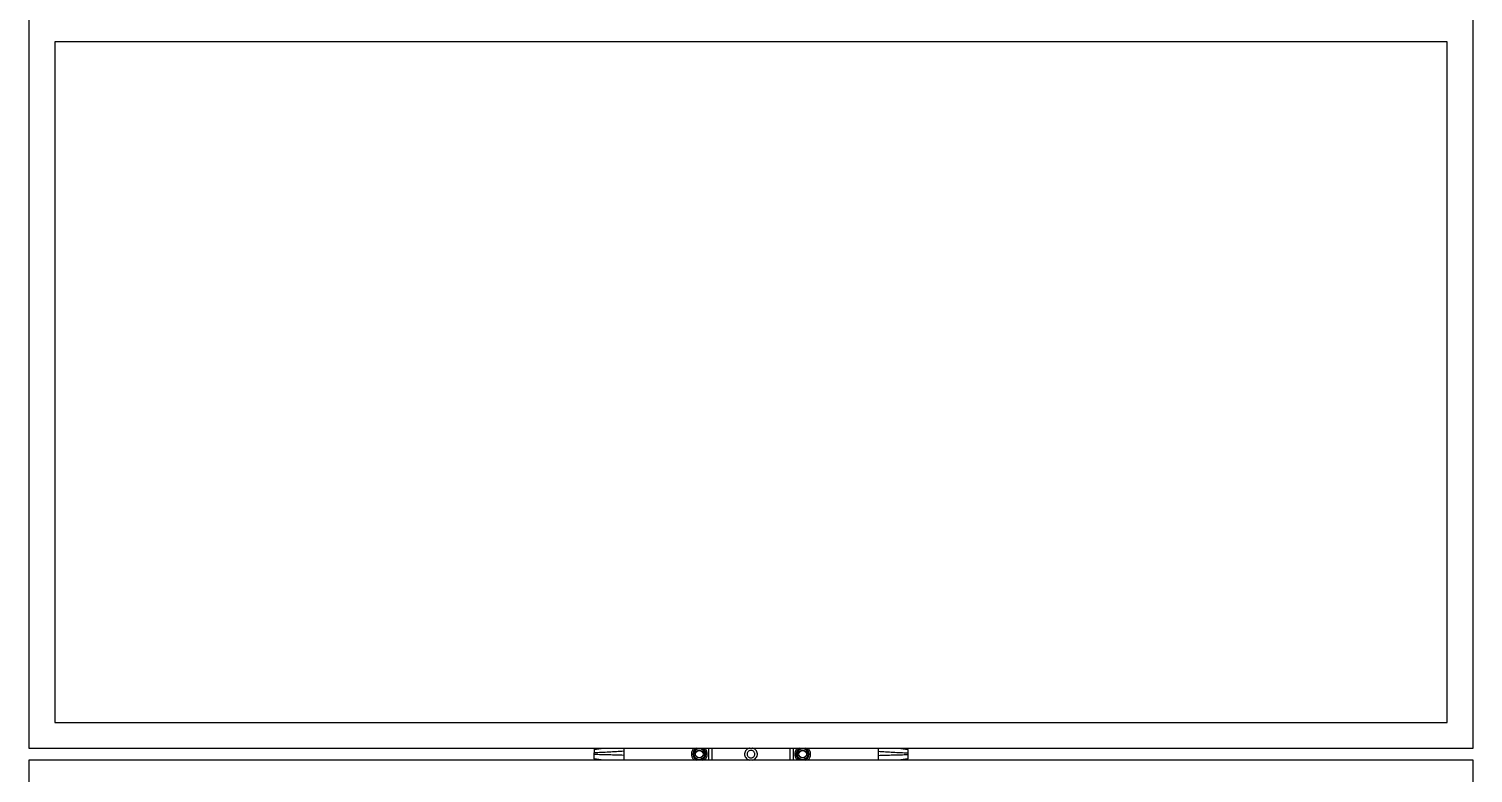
# Model space of a CAD drawing. Header units: inches. Extents: x -1851 to 6314, y -1304 to 4687.
# Drawn here: x -1610.6 to -1521.1, y 946.2 to 992.3 of the extents above; entities that cross this region are included whole.
import ezdxf

# ---------------------------------------------------------------- set-up
doc = ezdxf.new("R2010")
doc.units = ezdxf.units.IN
doc.header["$MEASUREMENT"] = 0
doc.layers.add('E-ARRY-TABL', color=9, linetype='Continuous')

# ---------------------------------------------------------------- blocks, each defined once
blk = doc.blocks.new('2.2.1_8 Mid Plan View')
at = {"color": 7, "linetype": 'Continuous', "lineweight": 15}
blk.add_line((-0.4154, -3.622), (-0.4154, 2.5656), dxfattribs=at)

msp = doc.modelspace()

# ---------------------------------------------------------------- linework, layer by layer
at = {"layer": 'E-ARRY-TABL'}
for p, q in [((-1610.63001, 993.11943), (-1610.63001, 947.70864)), ((-1521.09018, 947.70864), (-1521.09018, 993.11943)), ((-1522.69238, 991.51724), (-1609.02781, 991.51724)), ((-1609.02781, 991.51724), (-1609.02781, 949.31084)), ((-1522.69238, 949.31084), (-1522.69238, 991.51724)), ((-1609.02781, 949.31084), (-1522.69238, 949.31084)), ((-1609.02781, 949.31084), (-1522.69238, 949.31084)), ((-1610.63001, 947.70864), (-1521.09018, 947.70864)), ((-1610.63001, 947.70864), (-1521.09018, 947.70864)), ((-1575.58771, 947.62901), (-1575.00166, 947.70864)), ((-1575.58771, 947.62901), (-1575.00166, 947.70864)), ((-1569.39852, 947.70067), (-1569.38976, 947.70864)), ((-1569.39852, 947.70067), (-1569.38976, 947.70864)), ((-1569.02384, 947.70864), (-1568.89526, 947.63403)), ((-1569.02384, 947.70864), (-1568.89526, 947.63403)), ((-1568.88596, 947.70864), (-1568.85999, 947.6948)), ((-1568.88596, 947.70864), (-1568.85999, 947.6948)), ((-1562.98737, 947.70287), (-1562.98098, 947.70864)), ((-1562.98737, 947.70287), (-1562.98098, 947.70864)), ((-1556.71853, 947.70864), (-1556.13248, 947.62901)), ((-1556.71853, 947.70864), (-1556.13248, 947.62901)), ((-1521.09018, 946.97621), (-1610.63001, 946.97621)), ((-1521.09018, 946.97621), (-1610.63001, 946.97621)), ((-1610.63001, 946.97621), (-1610.63001, 901.56542)), ((-1575.00094, 946.97621), (-1575.58771, 947.05584)), ((-1575.00094, 946.97621), (-1575.58771, 947.05584)), ((-1568.73045, 946.98418), (-1568.73921, 946.97621)), ((-1568.73045, 946.98418), (-1568.73921, 946.97621)), ((-1562.83424, 946.97621), (-1562.86252, 946.99141)), ((-1562.83424, 946.97621), (-1562.86252, 946.99141)), ((-1562.69831, 946.97621), (-1562.82685, 947.05195)), ((-1562.69831, 946.97621), (-1562.82685, 947.05195)), ((-1562.32405, 946.98198), (-1562.33043, 946.97621)), ((-1562.32405, 946.98198), (-1562.33043, 946.97621)), ((-1556.13248, 947.05584), (-1556.71926, 946.97621)), ((-1556.13248, 947.05584), (-1556.71926, 946.97621)), ((-1521.09018, 901.56542), (-1521.09018, 946.97621))]:
    msp.add_line(p, q, dxfattribs=at)
for centre, radius in [((-1569.06449, 947.34242), 0.24051), ((-1569.06449, 947.34242), 0.24051), ((-1569.06449, 947.34242), 0.22889), ((-1569.06449, 947.34242), 0.22889), ((-1562.65571, 947.34242), 0.24051), ((-1562.65571, 947.34242), 0.24051), ((-1562.65571, 947.34242), 0.22889), ((-1562.65571, 947.34242), 0.22889)]:
    msp.add_circle(centre, radius, dxfattribs=at)
for centre, radius, start, end in [((-1569.06449, 947.34242), 0.48981, 177.9975613, 189.2475613), ((-1569.06449, 947.34242), 0.48981, 177.9975613, 189.2475613), ((-1569.06449, 947.34242), 0.48981, 166.7475613, 177.9975613), ((-1569.06449, 947.34242), 0.48981, 166.7475613, 177.9975613), ((-1569.06449, 947.34242), 0.48981, 155.4975613, 166.7475613), ((-1569.06449, 947.34242), 0.48981, 155.4975613, 166.7475613), ((-1569.06449, 947.34242), 0.48981, 144.2475613, 155.4975613), ((-1569.06449, 947.34242), 0.48981, 144.2475613, 155.4975613), ((-1569.06449, 947.34242), 0.40742, 115.9892336, 244.0107664), ((-1569.06449, 947.34242), 0.40742, 115.9892336, 244.0107664), ((-1569.06449, 947.34242), 0.48981, 132.9975613, 144.2475613), ((-1569.06449, 947.34242), 0.48981, 132.9975613, 144.2475613), ((-1569.06449, 947.34242), 0.33715, 119.8725613, 179.8725613), ((-1569.06449, 947.34242), 0.33715, 119.8725613, 179.8725613), ((-1569.06449, 947.34242), 0.33715, 179.8725613, 239.8725613), ((-1569.06449, 947.34242), 0.33715, 179.8725613, 239.8725613), ((-1569.06449, 947.34242), 0.33715, 59.8725613, 119.8725613), ((-1569.06449, 947.34242), 0.33715, 59.8725613, 119.8725613), ((-1569.06449, 947.34242), 0.33715, 299.8725613, 359.8725613), ((-1569.06449, 947.34242), 0.33715, 299.8725613, 359.8725613), ((-1569.06449, 947.34242), 0.33715, 359.8725613, 59.8725613), ((-1569.06449, 947.34242), 0.33715, 359.8725613, 59.8725613), ((-1569.06449, 947.34242), 0.40742, 295.9892336, 59.8725613), ((-1569.06449, 947.34242), 0.40742, 295.9892336, 59.8725613), ((-1569.06449, 947.34242), 0.48981, 42.9975613, 48.3883908), ((-1569.06449, 947.34242), 0.48981, 42.9975613, 48.3883908), ((-1569.06449, 947.34242), 0.48981, 31.7475613, 42.9975613), ((-1569.06449, 947.34242), 0.48981, 31.7475613, 42.9975613), ((-1569.06449, 947.34242), 0.48981, 20.4975613, 31.7475613), ((-1569.06449, 947.34242), 0.48981, 20.4975613, 31.7475613), ((-1569.06449, 947.34242), 0.48981, 9.2475613, 20.4975613), ((-1569.06449, 947.34242), 0.48981, 9.2475613, 20.4975613), ((-1569.06449, 947.34242), 0.48981, 357.9975613, 9.2475613), ((-1569.06449, 947.34242), 0.48981, 357.9975613, 9.2475613), ((-1562.65571, 947.34242), 0.48981, 177.6184959, 188.8684959), ((-1562.65571, 947.34242), 0.48981, 177.6184959, 188.8684959), ((-1562.65571, 947.34242), 0.48981, 166.3684959, 177.6184959), ((-1562.65571, 947.34242), 0.48981, 166.3684959, 177.6184959), ((-1562.65571, 947.34242), 0.48981, 155.1184959, 166.3684959), ((-1562.65571, 947.34242), 0.48981, 155.1184959, 166.3684959), ((-1562.65571, 947.34242), 0.48981, 143.8684959, 155.1184959), ((-1562.65571, 947.34242), 0.48981, 143.8684959, 155.1184959), ((-1562.65571, 947.34242), 0.40742, 115.9892336, 239.4934959), ((-1562.65571, 947.34242), 0.40742, 115.9892336, 239.4934959), ((-1562.65571, 947.34242), 0.48981, 132.6184959, 143.8684959), ((-1562.65571, 947.34242), 0.48981, 132.6184959, 143.8684959), ((-1562.65571, 947.34242), 0.33715, 179.4934959, 239.4934959), ((-1562.65571, 947.34242), 0.33715, 179.4934959, 239.4934959), ((-1562.65571, 947.34242), 0.33715, 119.4934959, 179.4934959), ((-1562.65571, 947.34242), 0.33715, 119.4934959, 179.4934959), ((-1562.65571, 947.34242), 0.33715, 59.4934959, 119.4934959), ((-1562.65571, 947.34242), 0.33715, 59.4934959, 119.4934959), ((-1562.65571, 947.34242), 0.33715, 299.4934959, 359.4934959), ((-1562.65571, 947.34242), 0.33715, 299.4934959, 359.4934959), ((-1562.65571, 947.34242), 0.33715, 359.4934959, 59.4934959), ((-1562.65571, 947.34242), 0.33715, 359.4934959, 59.4934959), ((-1562.65571, 947.34242), 0.40742, 295.9892336, 64.0107664), ((-1562.65571, 947.34242), 0.40742, 295.9892336, 64.0107664), ((-1562.65571, 947.34242), 0.48981, 42.6184959, 48.3883908), ((-1562.65571, 947.34242), 0.48981, 42.6184959, 48.3883908), ((-1562.65571, 947.34242), 0.48981, 31.3684959, 42.6184959), ((-1562.65571, 947.34242), 0.48981, 31.3684959, 42.6184959), ((-1562.65571, 947.34242), 0.48981, 20.1184959, 31.3684959), ((-1562.65571, 947.34242), 0.48981, 20.1184959, 31.3684959), ((-1562.65571, 947.34242), 0.48981, 8.8684959, 20.1184959), ((-1562.65571, 947.34242), 0.48981, 8.8684959, 20.1184959), ((-1562.65571, 947.34242), 0.48981, 357.6184959, 8.8684959), ((-1562.65571, 947.34242), 0.48981, 357.6184959, 8.8684959), ((-1569.06449, 947.34242), 0.48981, 189.2475613, 200.4975613), ((-1569.06449, 947.34242), 0.48981, 189.2475613, 200.4975613), ((-1569.06449, 947.34242), 0.48981, 200.4975613, 211.7475613), ((-1569.06449, 947.34242), 0.48981, 200.4975613, 211.7475613), ((-1569.06449, 947.34242), 0.48981, 211.7475613, 222.9975613), ((-1569.06449, 947.34242), 0.48981, 211.7475613, 222.9975613), ((-1569.06449, 947.34242), 0.48981, 222.9975613, 228.3883908), ((-1569.06449, 947.34242), 0.48981, 222.9975613, 228.3883908), ((-1569.06449, 947.34242), 0.33715, 239.8725613, 299.8725613), ((-1569.06449, 947.34242), 0.33715, 239.8725613, 299.8725613), ((-1569.06449, 947.34242), 0.48981, 312.9975613, 324.2475613), ((-1569.06449, 947.34242), 0.48981, 312.9975613, 324.2475613), ((-1569.06449, 947.34242), 0.48981, 324.2475613, 335.4975613), ((-1569.06449, 947.34242), 0.48981, 324.2475613, 335.4975613), ((-1569.06449, 947.34242), 0.48981, 335.4975613, 346.7475613), ((-1569.06449, 947.34242), 0.48981, 335.4975613, 346.7475613), ((-1569.06449, 947.34242), 0.48981, 346.7475613, 357.9975613), ((-1569.06449, 947.34242), 0.48981, 346.7475613, 357.9975613), ((-1562.65571, 947.34242), 0.48981, 188.8684959, 200.1184959), ((-1562.65571, 947.34242), 0.48981, 188.8684959, 200.1184959), ((-1562.65571, 947.34242), 0.48981, 200.1184959, 211.3684959), ((-1562.65571, 947.34242), 0.48981, 200.1184959, 211.3684959), ((-1562.65571, 947.34242), 0.48981, 211.3684959, 222.6184959), ((-1562.65571, 947.34242), 0.48981, 211.3684959, 222.6184959), ((-1562.65571, 947.34242), 0.48981, 222.6184959, 228.3883908), ((-1562.65571, 947.34242), 0.48981, 222.6184959, 228.3883908), ((-1562.65571, 947.34242), 0.33715, 239.4934959, 299.4934959), ((-1562.65571, 947.34242), 0.33715, 239.4934959, 299.4934959), ((-1562.65571, 947.34242), 0.48981, 312.6184959, 323.8684959), ((-1562.65571, 947.34242), 0.48981, 312.6184959, 323.8684959), ((-1562.65571, 947.34242), 0.48981, 323.8684959, 335.1184959), ((-1562.65571, 947.34242), 0.48981, 323.8684959, 335.1184959), ((-1562.65571, 947.34242), 0.48981, 335.1184959, 346.3684959), ((-1562.65571, 947.34242), 0.48981, 335.1184959, 346.3684959), ((-1562.65571, 947.34242), 0.48981, 346.3684959, 357.6184959), ((-1562.65571, 947.34242), 0.48981, 346.3684959, 357.6184959)]:
    msp.add_arc(centre, radius, start, end, dxfattribs=at)
for points, knots in [([(-1575.58771, 947.70864), (-1575.58771, 947.70017), (-1575.58771, 947.65849), (-1575.58771, 947.64209), (-1575.58771, 947.62901)], [0, 0, 0, 0, 0.20325176, 1, 1, 1, 1]), ([(-1575.58771, 947.70864), (-1575.58771, 947.70017), (-1575.58771, 947.65849), (-1575.58771, 947.64209), (-1575.58771, 947.62901)], [0, 0, 0, 0, 0.20325176, 1, 1, 1, 1]), ([(-1575.58771, 947.62901), (-1575.58771, 947.61408), (-1575.58771, 947.58592), (-1575.58771, 947.55393), (-1575.58771, 947.5277), (-1575.58771, 947.48425), (-1575.58771, 947.44534), (-1575.58771, 947.42301), (-1575.58771, 947.42066)], [0, 0, 0, 0, 0.33678176, 0.63541447, 0.76243525, 0.8746394, 0.98681762, 1, 1, 1, 1]), ([(-1575.58771, 947.62901), (-1575.58771, 947.61408), (-1575.58771, 947.58592), (-1575.58771, 947.55393), (-1575.58771, 947.5277), (-1575.58771, 947.48425), (-1575.58771, 947.44534), (-1575.58771, 947.42301), (-1575.58771, 947.42066)], [0, 0, 0, 0, 0.33678176, 0.63541447, 0.76243525, 0.8746394, 0.98681762, 1, 1, 1, 1]), ([(-1573.74976, 947.51796), (-1574.05585, 947.49758), (-1574.66796, 947.45684), (-1575.28115, 947.43272), (-1575.58771, 947.42066)], [0, 0, 0, 0, 0.50005003, 1, 1, 1, 1]), ([(-1573.74976, 947.51796), (-1574.05585, 947.49758), (-1574.66796, 947.45684), (-1575.28115, 947.43272), (-1575.58771, 947.42066)], [0, 0, 0, 0, 0.50005003, 1, 1, 1, 1]), ([(-1575.58771, 947.31262), (-1575.58771, 947.31585), (-1575.58771, 947.3204), (-1575.58771, 947.32762), (-1575.58771, 947.33209), (-1575.58771, 947.33572), (-1575.58771, 947.33716), (-1575.58771, 947.34006), (-1575.58771, 947.34483), (-1575.58771, 947.35147), (-1575.58771, 947.36004), (-1575.58771, 947.37361), (-1575.58771, 947.39413), (-1575.58771, 947.41095), (-1575.58771, 947.42066)], [0, 0, 0, 0, 0.08879268, 0.12526657, 0.19819658, 0.21143495, 0.2246733, 0.23791163, 0.29086497, 0.35553149, 0.42020743, 0.52626341, 0.72662599, 1, 1, 1, 1]), ([(-1575.58771, 947.31262), (-1575.58771, 947.31585), (-1575.58771, 947.3204), (-1575.58771, 947.32762), (-1575.58771, 947.33209), (-1575.58771, 947.33572), (-1575.58771, 947.33716), (-1575.58771, 947.34006), (-1575.58771, 947.34483), (-1575.58771, 947.35147), (-1575.58771, 947.36004), (-1575.58771, 947.37361), (-1575.58771, 947.39413), (-1575.58771, 947.41095), (-1575.58771, 947.42066)], [0, 0, 0, 0, 0.08879268, 0.12526657, 0.19819658, 0.21143495, 0.2246733, 0.23791163, 0.29086497, 0.35553149, 0.42020743, 0.52626341, 0.72662599, 1, 1, 1, 1]), ([(-1573.75188, 947.70864), (-1573.75153, 947.69614), (-1573.75074, 947.66785), (-1573.74997, 947.60261), (-1573.74983, 947.54605), (-1573.74976, 947.51796)], [0, 0, 0, 0, 0.28487701, 0.64472297, 1, 1, 1, 1]), ([(-1573.75188, 947.70864), (-1573.75153, 947.69614), (-1573.75074, 947.66785), (-1573.74997, 947.60261), (-1573.74983, 947.54605), (-1573.74976, 947.51796)], [0, 0, 0, 0, 0.28487701, 0.64472297, 1, 1, 1, 1]), ([(-1573.74976, 947.51796), (-1573.74984, 947.47865), (-1573.74994, 947.43165), (-1573.75022, 947.37627), (-1573.75027, 947.35136), (-1573.75028, 947.33029), (-1573.75022, 947.31501), (-1573.75021, 947.30405), (-1573.75013, 947.28803), (-1573.75004, 947.27307), (-1573.74998, 947.26399)], [0, 0, 0, 0, 0.47390056, 0.56658419, 0.64609734, 0.76528998, 0.81285189, 0.82468891, 0.89350459, 1, 1, 1, 1]), ([(-1573.74976, 947.51796), (-1573.74984, 947.47865), (-1573.74994, 947.43165), (-1573.75022, 947.37627), (-1573.75027, 947.35136), (-1573.75028, 947.33029), (-1573.75022, 947.31501), (-1573.75021, 947.30405), (-1573.75013, 947.28803), (-1573.75004, 947.27307), (-1573.74998, 947.26399)], [0, 0, 0, 0, 0.47390056, 0.56658419, 0.64609734, 0.76528998, 0.81285189, 0.82468891, 0.89350459, 1, 1, 1, 1]), ([(-1569.40207, 947.14852), (-1569.402, 947.18014), (-1569.40185, 947.24394), (-1569.40171, 947.3099), (-1569.40163, 947.34317)], [0, 0, 0, 0, 0.49545796, 1, 1, 1, 1]), ([(-1569.40207, 947.14852), (-1569.402, 947.18014), (-1569.40185, 947.24394), (-1569.40171, 947.3099), (-1569.40163, 947.34317)], [0, 0, 0, 0, 0.49545796, 1, 1, 1, 1]), ([(-1569.40163, 947.34317), (-1569.40162, 947.34779), (-1569.40148, 947.41352), (-1569.40133, 947.47794), (-1569.4012, 947.53783)], [0, 0, 0, 0, 0.07022032, 1, 1, 1, 1]), ([(-1569.40163, 947.34317), (-1569.40162, 947.34779), (-1569.40148, 947.41352), (-1569.40133, 947.47794), (-1569.4012, 947.53783)], [0, 0, 0, 0, 0.07022032, 1, 1, 1, 1]), ([(-1569.4012, 947.53783), (-1569.37379, 947.55357), (-1569.31846, 947.58535), (-1569.26127, 947.6182), (-1569.23241, 947.63478)], [0, 0, 0, 0, 0.49545796, 1, 1, 1, 1]), ([(-1569.4012, 947.53783), (-1569.37379, 947.55357), (-1569.31846, 947.58535), (-1569.26127, 947.6182), (-1569.23241, 947.63478)], [0, 0, 0, 0, 0.49545796, 1, 1, 1, 1]), ([(-1569.23241, 947.63478), (-1569.22841, 947.63708), (-1569.18499, 947.66202), (-1569.14244, 947.68645), (-1569.10382, 947.70864)], [0, 0, 0, 0, 0.09219659, 1, 1, 1, 1]), ([(-1569.23241, 947.63478), (-1569.22841, 947.63708), (-1569.18499, 947.66202), (-1569.14244, 947.68645), (-1569.10382, 947.70864)], [0, 0, 0, 0, 0.09219659, 1, 1, 1, 1]), ([(-1568.89526, 947.63403), (-1568.88141, 947.62599), (-1568.82444, 947.59293), (-1568.76892, 947.56071), (-1568.72691, 947.53633)], [0, 0, 0, 0, 0.24316571, 1, 1, 1, 1]), ([(-1568.89526, 947.63403), (-1568.88141, 947.62599), (-1568.82444, 947.59293), (-1568.76892, 947.56071), (-1568.72691, 947.53633)], [0, 0, 0, 0, 0.24316571, 1, 1, 1, 1]), ([(-1568.72734, 947.34167), (-1568.72735, 947.33706), (-1568.7275, 947.27133), (-1568.72764, 947.20691), (-1568.72777, 947.14702)], [0, 0, 0, 0, 0.07022032, 1, 1, 1, 1]), ([(-1568.72734, 947.34167), (-1568.72735, 947.33706), (-1568.7275, 947.27133), (-1568.72764, 947.20691), (-1568.72777, 947.14702)], [0, 0, 0, 0, 0.07022032, 1, 1, 1, 1]), ([(-1568.72691, 947.53633), (-1568.72698, 947.50471), (-1568.72712, 947.44091), (-1568.72727, 947.37495), (-1568.72734, 947.34167)], [0, 0, 0, 0, 0.49545796, 1, 1, 1, 1]), ([(-1568.72691, 947.53633), (-1568.72698, 947.50471), (-1568.72712, 947.44091), (-1568.72727, 947.37495), (-1568.72734, 947.34167)], [0, 0, 0, 0, 0.49545796, 1, 1, 1, 1]), ([(-1568.49704, 947.70864), (-1568.49683, 947.68009), (-1568.49497, 947.43596), (-1568.4963, 947.1918), (-1568.49748, 946.97621)], [0, 0, 0, 0, 0.11695965, 1, 1, 1, 1]), ([(-1568.49704, 947.70864), (-1568.49683, 947.68009), (-1568.49497, 947.43596), (-1568.4963, 947.1918), (-1568.49748, 946.97621)], [0, 0, 0, 0, 0.11695965, 1, 1, 1, 1]), ([(-1568.26877, 946.97621), (-1568.26796, 947.19227), (-1568.26704, 947.43642), (-1568.26851, 947.68056), (-1568.26868, 947.70864)], [0, 0, 0, 0, 0.88496735, 1, 1, 1, 1]), ([(-1568.26877, 946.97621), (-1568.26796, 947.19227), (-1568.26704, 947.43642), (-1568.26851, 947.68056), (-1568.26868, 947.70864)], [0, 0, 0, 0, 0.88496735, 1, 1, 1, 1]), ([(-1565.93122, 947.70864), (-1565.95079, 947.7064), (-1566.01386, 947.69917), (-1566.10891, 947.64379), (-1566.20022, 947.55043), (-1566.25323, 947.43049), (-1566.26156, 947.30117), (-1566.22461, 947.17668), (-1566.14679, 947.07245), (-1566.047, 946.99994), (-1565.97101, 946.98338), (-1565.93808, 946.97621)], [0, 0, 0, 0, 0.05546714, 0.17874011, 0.30106824, 0.42207478, 0.54148605, 0.66055055, 0.78149386, 0.90531594, 1, 1, 1, 1]), ([(-1565.93122, 947.70864), (-1565.95079, 947.7064), (-1566.01386, 947.69917), (-1566.10891, 947.64379), (-1566.20022, 947.55043), (-1566.25323, 947.43049), (-1566.26156, 947.30117), (-1566.22461, 947.17668), (-1566.14679, 947.07245), (-1566.047, 946.99994), (-1565.97101, 946.98338), (-1565.93808, 946.97621)], [0, 0, 0, 0, 0.05546714, 0.17874011, 0.30106824, 0.42207478, 0.54148605, 0.66055055, 0.78149386, 0.90531594, 1, 1, 1, 1]), ([(-1565.62837, 947.39466), (-1565.62502, 947.3682), (-1565.61934, 947.32339), (-1565.63673, 947.25307), (-1565.67217, 947.18975), (-1565.733, 947.13649), (-1565.8078, 947.10611), (-1565.88886, 947.10205), (-1565.96685, 947.12513), (-1566.03253, 947.17257), (-1566.07876, 947.23872), (-1566.10075, 947.31655), (-1566.09585, 947.39755), (-1566.07473, 947.44761), (-1566.04616, 947.49246), (-1566.00991, 947.53254), (-1565.93911, 947.57117), (-1565.85923, 947.58449), (-1565.77899, 947.57059), (-1565.70856, 947.53086), (-1565.65351, 947.47069), (-1565.63674, 947.41995), (-1565.62837, 947.39466)], [0, 0, 0, 0, 0.05318276, 0.09005186, 0.14393099, 0.19750813, 0.25069383, 0.30399741, 0.357752, 0.41158851, 0.46500708, 0.51815786, 0.57160806, 0.62534802, 0.6254612, 0.67918991, 0.73247166, 0.7856688, 0.83927645, 0.89315627, 0.94674062, 1, 1, 1, 1]), ([(-1565.62837, 947.39466), (-1565.62502, 947.3682), (-1565.61934, 947.32339), (-1565.63673, 947.25307), (-1565.67217, 947.18975), (-1565.733, 947.13649), (-1565.8078, 947.10611), (-1565.88886, 947.10205), (-1565.96685, 947.12513), (-1566.03253, 947.17257), (-1566.07876, 947.23872), (-1566.10075, 947.31655), (-1566.09585, 947.39755), (-1566.07473, 947.44761), (-1566.04616, 947.49246), (-1566.00991, 947.53254), (-1565.93911, 947.57117), (-1565.85923, 947.58449), (-1565.77899, 947.57059), (-1565.70856, 947.53086), (-1565.65351, 947.47069), (-1565.63674, 947.41995), (-1565.62837, 947.39466)], [0, 0, 0, 0, 0.05318276, 0.09005186, 0.14393099, 0.19750813, 0.25069383, 0.30399741, 0.357752, 0.41158851, 0.46500708, 0.51815786, 0.57160806, 0.62534802, 0.6254612, 0.67918991, 0.73247166, 0.7856688, 0.83927645, 0.89315627, 0.94674062, 1, 1, 1, 1]), ([(-1565.46641, 947.29971), (-1565.46572, 947.34211), (-1565.46434, 947.4272), (-1565.5184, 947.54708), (-1565.60776, 947.64138), (-1565.70401, 947.69841), (-1565.76883, 947.70615), (-1565.78971, 947.70864)], [0, 0, 0, 0, 0.21832836, 0.43818827, 0.66225644, 0.89122321, 1, 1, 1, 1]), ([(-1565.46641, 947.29971), (-1565.46572, 947.34211), (-1565.46434, 947.4272), (-1565.5184, 947.54708), (-1565.60776, 947.64138), (-1565.70401, 947.69841), (-1565.76883, 947.70615), (-1565.78971, 947.70864)], [0, 0, 0, 0, 0.21832836, 0.43818827, 0.66225644, 0.89122321, 1, 1, 1, 1]), ([(-1563.45156, 947.70864), (-1563.45224, 947.48933), (-1563.45299, 947.24518), (-1563.45172, 947.00104), (-1563.45159, 946.97621)], [0, 0, 0, 0, 0.89827738, 1, 1, 1, 1]), ([(-1563.45156, 947.70864), (-1563.45224, 947.48933), (-1563.45299, 947.24518), (-1563.45172, 947.00104), (-1563.45159, 946.97621)], [0, 0, 0, 0, 0.89827738, 1, 1, 1, 1]), ([(-1563.22317, 946.97621), (-1563.22336, 947.00154), (-1563.22524, 947.24567), (-1563.2239, 947.48982), (-1563.2227, 947.70864)], [0, 0, 0, 0, 0.10376783, 1, 1, 1, 1]), ([(-1563.22317, 946.97621), (-1563.22336, 947.00154), (-1563.22524, 947.24567), (-1563.2239, 947.48982), (-1563.2227, 947.70864)], [0, 0, 0, 0, 0.10376783, 1, 1, 1, 1]), ([(-1562.99456, 947.15076), (-1562.99428, 947.18237), (-1562.99372, 947.24617), (-1562.99313, 947.31213), (-1562.99284, 947.34541)], [0, 0, 0, 0, 0.49545796, 1, 1, 1, 1]), ([(-1562.99456, 947.15076), (-1562.99428, 947.18237), (-1562.99372, 947.24617), (-1562.99313, 947.31213), (-1562.99284, 947.34541)], [0, 0, 0, 0, 0.49545796, 1, 1, 1, 1]), ([(-1562.99284, 947.34541), (-1562.9928, 947.35002), (-1562.99222, 947.41575), (-1562.99165, 947.48016), (-1562.99112, 947.54005)], [0, 0, 0, 0, 0.07022032, 1, 1, 1, 1]), ([(-1562.99284, 947.34541), (-1562.9928, 947.35002), (-1562.99222, 947.41575), (-1562.99165, 947.48016), (-1562.99112, 947.54005)], [0, 0, 0, 0, 0.07022032, 1, 1, 1, 1]), ([(-1562.99112, 947.54005), (-1562.9636, 947.55561), (-1562.90807, 947.58703), (-1562.85066, 947.6195), (-1562.82169, 947.63588)], [0, 0, 0, 0, 0.49545796, 1, 1, 1, 1]), ([(-1562.99112, 947.54005), (-1562.9636, 947.55561), (-1562.90807, 947.58703), (-1562.85066, 947.6195), (-1562.82169, 947.63588)], [0, 0, 0, 0, 0.49545796, 1, 1, 1, 1]), ([(-1562.82169, 947.63588), (-1562.81767, 947.63815), (-1562.77424, 947.66272), (-1562.73168, 947.68679), (-1562.69306, 947.70864)], [0, 0, 0, 0, 0.09251655, 1, 1, 1, 1]), ([(-1562.82169, 947.63588), (-1562.81767, 947.63815), (-1562.77424, 947.66272), (-1562.73168, 947.68679), (-1562.69306, 947.70864)], [0, 0, 0, 0, 0.09251655, 1, 1, 1, 1]), ([(-1562.6131, 947.70864), (-1562.5842, 947.69161), (-1562.54184, 947.66665), (-1562.49837, 947.64104), (-1562.48456, 947.6329)], [0, 0, 0, 0, 0.68234647, 1, 1, 1, 1]), ([(-1562.6131, 947.70864), (-1562.5842, 947.69161), (-1562.54184, 947.66665), (-1562.49837, 947.64104), (-1562.48456, 947.6329)], [0, 0, 0, 0, 0.68234647, 1, 1, 1, 1]), ([(-1562.48456, 947.6329), (-1562.44057, 947.60699), (-1562.38379, 947.57353), (-1562.32916, 947.54134), (-1562.31685, 947.53409)], [0, 0, 0, 0, 0.77461933, 1, 1, 1, 1]), ([(-1562.48456, 947.6329), (-1562.44057, 947.60699), (-1562.38379, 947.57353), (-1562.32916, 947.54134), (-1562.31685, 947.53409)], [0, 0, 0, 0, 0.77461933, 1, 1, 1, 1]), ([(-1562.31857, 947.33944), (-1562.31861, 947.33483), (-1562.31919, 947.2691), (-1562.31976, 947.20469), (-1562.32029, 947.1448)], [0, 0, 0, 0, 0.07022032, 1, 1, 1, 1]), ([(-1562.31857, 947.33944), (-1562.31861, 947.33483), (-1562.31919, 947.2691), (-1562.31976, 947.20469), (-1562.32029, 947.1448)], [0, 0, 0, 0, 0.07022032, 1, 1, 1, 1]), ([(-1562.31685, 947.53409), (-1562.31713, 947.50248), (-1562.31769, 947.43868), (-1562.31828, 947.37272), (-1562.31857, 947.33944)], [0, 0, 0, 0, 0.49545796, 1, 1, 1, 1]), ([(-1562.31685, 947.53409), (-1562.31713, 947.50248), (-1562.31769, 947.43868), (-1562.31828, 947.37272), (-1562.31857, 947.33944)], [0, 0, 0, 0, 0.49545796, 1, 1, 1, 1]), ([(-1557.96823, 947.70864), (-1557.96843, 947.70361), (-1557.96923, 947.68346), (-1557.97012, 947.6202), (-1557.97033, 947.55223), (-1557.97043, 947.51796)], [0, 0, 0, 0, 0.14153086, 0.56714468, 1, 1, 1, 1]), ([(-1557.96823, 947.70864), (-1557.96843, 947.70361), (-1557.96923, 947.68346), (-1557.97012, 947.6202), (-1557.97033, 947.55223), (-1557.97043, 947.51796)], [0, 0, 0, 0, 0.14153086, 0.56714468, 1, 1, 1, 1]), ([(-1557.97043, 947.51796), (-1557.97035, 947.47865), (-1557.97025, 947.43165), (-1557.96997, 947.37627), (-1557.96992, 947.35136), (-1557.96991, 947.33029), (-1557.96998, 947.31501), (-1557.96998, 947.30405), (-1557.97007, 947.28803), (-1557.97016, 947.27307), (-1557.97021, 947.26399)], [0, 0, 0, 0, 0.47390056, 0.56658419, 0.64609734, 0.76528998, 0.81285189, 0.82468891, 0.89350459, 1, 1, 1, 1]), ([(-1557.97043, 947.51796), (-1557.66434, 947.49758), (-1557.05223, 947.45684), (-1556.43904, 947.43272), (-1556.13248, 947.42066)], [0, 0, 0, 0, 0.50005003, 1, 1, 1, 1]), ([(-1557.97043, 947.51796), (-1557.97035, 947.47865), (-1557.97025, 947.43165), (-1557.96997, 947.37627), (-1557.96992, 947.35136), (-1557.96991, 947.33029), (-1557.96998, 947.31501), (-1557.96998, 947.30405), (-1557.97007, 947.28803), (-1557.97016, 947.27307), (-1557.97021, 947.26399)], [0, 0, 0, 0, 0.47390056, 0.56658419, 0.64609734, 0.76528998, 0.81285189, 0.82468891, 0.89350459, 1, 1, 1, 1]), ([(-1557.97043, 947.51796), (-1557.66434, 947.49758), (-1557.05223, 947.45684), (-1556.43904, 947.43272), (-1556.13248, 947.42066)], [0, 0, 0, 0, 0.50005003, 1, 1, 1, 1]), ([(-1556.13248, 947.62901), (-1556.13248, 947.64273), (-1556.13248, 947.65928), (-1556.13248, 947.70144), (-1556.13248, 947.70864)], [0, 0, 0, 0, 0.82924583, 1, 1, 1, 1]), ([(-1556.13248, 947.62901), (-1556.13248, 947.64273), (-1556.13248, 947.65928), (-1556.13248, 947.70144), (-1556.13248, 947.70864)], [0, 0, 0, 0, 0.82924583, 1, 1, 1, 1]), ([(-1556.13248, 947.62901), (-1556.13248, 947.61395), (-1556.13248, 947.58413), (-1556.13248, 947.55514), (-1556.13248, 947.52054), (-1556.13248, 947.4745), (-1556.13248, 947.43785), (-1556.13248, 947.42066)], [0, 0, 0, 0, 0.33226531, 0.65749152, 0.78830451, 0.90070504, 1, 1, 1, 1]), ([(-1556.13248, 947.62901), (-1556.13248, 947.61395), (-1556.13248, 947.58413), (-1556.13248, 947.55514), (-1556.13248, 947.52054), (-1556.13248, 947.4745), (-1556.13248, 947.43785), (-1556.13248, 947.42066)], [0, 0, 0, 0, 0.33226531, 0.65749152, 0.78830451, 0.90070504, 1, 1, 1, 1]), ([(-1556.13248, 947.42066), (-1556.13248, 947.40734), (-1556.13248, 947.38887), (-1556.13248, 947.36854), (-1556.13248, 947.36055), (-1556.13248, 947.35257), (-1556.13248, 947.34525), (-1556.13248, 947.33861), (-1556.13248, 947.33694), (-1556.13248, 947.33462), (-1556.13248, 947.33163), (-1556.13248, 947.32631), (-1556.13248, 947.31997), (-1556.13248, 947.31497), (-1556.13248, 947.31262)], [0, 0, 0, 0, 0.37846039, 0.52505981, 0.56152037, 0.59798215, 0.74387586, 0.76219315, 0.78042261, 0.78953734, 0.82599699, 0.8624566, 0.93540184, 1, 1, 1, 1]), ([(-1556.13248, 947.42066), (-1556.13248, 947.40734), (-1556.13248, 947.38887), (-1556.13248, 947.36854), (-1556.13248, 947.36055), (-1556.13248, 947.35257), (-1556.13248, 947.34525), (-1556.13248, 947.33861), (-1556.13248, 947.33694), (-1556.13248, 947.33462), (-1556.13248, 947.33163), (-1556.13248, 947.32631), (-1556.13248, 947.31997), (-1556.13248, 947.31497), (-1556.13248, 947.31262)], [0, 0, 0, 0, 0.37846039, 0.52505981, 0.56152037, 0.59798215, 0.74387586, 0.76219315, 0.78042261, 0.78953734, 0.82599699, 0.8624566, 0.93540184, 1, 1, 1, 1]), ([(-1573.74998, 947.26399), (-1574.05615, 947.27472), (-1574.66843, 947.29619), (-1575.2813, 947.30715), (-1575.58771, 947.31262)], [0, 0, 0, 0, 0.5000369, 1, 1, 1, 1]), ([(-1575.58771, 947.05584), (-1575.58771, 947.06089), (-1575.58771, 947.09039), (-1575.58771, 947.11689), (-1575.58771, 947.16258), (-1575.58771, 947.2045), (-1575.58771, 947.25573), (-1575.58771, 947.29349), (-1575.58771, 947.31262)], [0, 0, 0, 0, 0.10440808, 0.6100925, 0.71322901, 0.81638141, 0.90695804, 1, 1, 1, 1]), ([(-1573.74998, 947.26399), (-1574.05615, 947.27472), (-1574.66843, 947.29619), (-1575.2813, 947.30715), (-1575.58771, 947.31262)], [0, 0, 0, 0, 0.5000369, 1, 1, 1, 1]), ([(-1575.58771, 947.05584), (-1575.58771, 947.06089), (-1575.58771, 947.09039), (-1575.58771, 947.11689), (-1575.58771, 947.16258), (-1575.58771, 947.2045), (-1575.58771, 947.25573), (-1575.58771, 947.29349), (-1575.58771, 947.31262)], [0, 0, 0, 0, 0.10440808, 0.6100925, 0.71322901, 0.81638141, 0.90695804, 1, 1, 1, 1]), ([(-1575.58771, 947.05584), (-1575.58771, 947.04212), (-1575.58771, 947.02557), (-1575.58771, 946.98341), (-1575.58771, 946.97621)], [0, 0, 0, 0, 0.82924583, 1, 1, 1, 1]), ([(-1575.58771, 947.05584), (-1575.58771, 947.04212), (-1575.58771, 947.02557), (-1575.58771, 946.98341), (-1575.58771, 946.97621)], [0, 0, 0, 0, 0.82924583, 1, 1, 1, 1]), ([(-1573.74998, 947.26399), (-1573.74987, 947.23545), (-1573.74964, 947.17405), (-1573.74994, 947.0882), (-1573.75069, 947.01774), (-1573.75153, 946.98863), (-1573.75189, 946.97621)], [0, 0, 0, 0, 0.23768233, 0.51129798, 0.79146028, 1, 1, 1, 1]), ([(-1573.74998, 947.26399), (-1573.74987, 947.23545), (-1573.74964, 947.17405), (-1573.74994, 947.0882), (-1573.75069, 947.01774), (-1573.75153, 946.98863), (-1573.75189, 946.97621)], [0, 0, 0, 0, 0.23768233, 0.51129798, 0.79146028, 1, 1, 1, 1]), ([(-1569.23371, 947.05082), (-1569.27787, 947.07645), (-1569.33487, 947.10953), (-1569.38971, 947.14135), (-1569.40207, 947.14852)], [0, 0, 0, 0, 0.77461933, 1, 1, 1, 1]), ([(-1569.23371, 947.05082), (-1569.27787, 947.07645), (-1569.33487, 947.10953), (-1569.38971, 947.14135), (-1569.40207, 947.14852)], [0, 0, 0, 0, 0.77461933, 1, 1, 1, 1]), ([(-1569.10514, 946.97621), (-1569.134, 946.99296), (-1569.17637, 947.01754), (-1569.21985, 947.04278), (-1569.23371, 947.05082)], [0, 0, 0, 0, 0.68117419, 1, 1, 1, 1]), ([(-1569.10514, 946.97621), (-1569.134, 946.99296), (-1569.17637, 947.01754), (-1569.21985, 947.04278), (-1569.23371, 947.05082)], [0, 0, 0, 0, 0.68117419, 1, 1, 1, 1]), ([(-1568.89656, 947.05007), (-1568.90057, 947.04777), (-1568.94398, 947.02283), (-1568.98653, 946.99839), (-1569.02516, 946.97621)], [0, 0, 0, 0, 0.09219659, 1, 1, 1, 1]), ([(-1568.89656, 947.05007), (-1568.90057, 947.04777), (-1568.94398, 947.02283), (-1568.98653, 946.99839), (-1569.02516, 946.97621)], [0, 0, 0, 0, 0.09219659, 1, 1, 1, 1]), ([(-1568.72777, 947.14702), (-1568.75519, 947.13128), (-1568.81051, 947.0995), (-1568.86771, 947.06665), (-1568.89656, 947.05007)], [0, 0, 0, 0, 0.49545796, 1, 1, 1, 1]), ([(-1568.72777, 947.14702), (-1568.75519, 947.13128), (-1568.81051, 947.0995), (-1568.86771, 947.06665), (-1568.89656, 947.05007)], [0, 0, 0, 0, 0.49545796, 1, 1, 1, 1]), ([(-1565.76795, 946.97621), (-1565.72811, 946.9886), (-1565.64654, 947.01398), (-1565.54799, 947.09949), (-1565.4857, 947.19976), (-1565.47196, 947.27092), (-1565.46641, 947.29971)], [0, 0, 0, 0, 0.26374459, 0.54015918, 0.81403697, 1, 1, 1, 1]), ([(-1565.76795, 946.97621), (-1565.72811, 946.9886), (-1565.64654, 947.01398), (-1565.54799, 947.09949), (-1565.4857, 947.19976), (-1565.47196, 947.27092), (-1565.46641, 947.29971)], [0, 0, 0, 0, 0.26374459, 0.54015918, 0.81403697, 1, 1, 1, 1]), ([(-1562.82685, 947.05195), (-1562.84065, 947.06008), (-1562.89741, 947.09352), (-1562.95271, 947.1261), (-1562.99456, 947.15076)], [0, 0, 0, 0, 0.24316571, 1, 1, 1, 1]), ([(-1562.82685, 947.05195), (-1562.84065, 947.06008), (-1562.89741, 947.09352), (-1562.95271, 947.1261), (-1562.99456, 947.15076)], [0, 0, 0, 0, 0.24316571, 1, 1, 1, 1]), ([(-1562.48972, 947.04897), (-1562.49374, 947.04669), (-1562.53717, 947.02213), (-1562.57973, 946.99806), (-1562.61835, 946.97621)], [0, 0, 0, 0, 0.09251655, 1, 1, 1, 1]), ([(-1562.48972, 947.04897), (-1562.49374, 947.04669), (-1562.53717, 947.02213), (-1562.57973, 946.99806), (-1562.61835, 946.97621)], [0, 0, 0, 0, 0.09251655, 1, 1, 1, 1]), ([(-1562.32029, 947.1448), (-1562.34781, 947.12924), (-1562.40334, 947.09782), (-1562.46075, 947.06535), (-1562.48972, 947.04897)], [0, 0, 0, 0, 0.49545796, 1, 1, 1, 1]), ([(-1562.32029, 947.1448), (-1562.34781, 947.12924), (-1562.40334, 947.09782), (-1562.46075, 947.06535), (-1562.48972, 947.04897)], [0, 0, 0, 0, 0.49545796, 1, 1, 1, 1]), ([(-1557.97021, 947.26399), (-1557.97033, 947.23096), (-1557.97058, 947.15983), (-1557.97008, 947.06537), (-1557.96924, 947.00134), (-1557.96844, 946.98123), (-1557.96824, 946.97621)], [0, 0, 0, 0, 0.27287863, 0.58761891, 0.89709364, 1, 1, 1, 1]), ([(-1557.97021, 947.26399), (-1557.97033, 947.23096), (-1557.97058, 947.15983), (-1557.97008, 947.06537), (-1557.96924, 947.00134), (-1557.96844, 946.98123), (-1557.96824, 946.97621)], [0, 0, 0, 0, 0.27287863, 0.58761891, 0.89709364, 1, 1, 1, 1]), ([(-1557.97021, 947.26399), (-1557.66405, 947.27472), (-1557.05176, 947.29619), (-1556.43889, 947.30715), (-1556.13248, 947.31262)], [0, 0, 0, 0, 0.5000369, 1, 1, 1, 1]), ([(-1557.97021, 947.26399), (-1557.66405, 947.27472), (-1557.05176, 947.29619), (-1556.43889, 947.30715), (-1556.13248, 947.31262)], [0, 0, 0, 0, 0.5000369, 1, 1, 1, 1]), ([(-1556.13248, 947.31262), (-1556.13248, 947.29392), (-1556.13248, 947.254), (-1556.13248, 947.20106), (-1556.13248, 947.15761), (-1556.13248, 947.13065), (-1556.13248, 947.09892), (-1556.13248, 947.07059), (-1556.13248, 947.05584)], [0, 0, 0, 0, 0.0909871, 0.19422226, 0.29748069, 0.41285151, 0.69427365, 1, 1, 1, 1]), ([(-1556.13248, 947.31262), (-1556.13248, 947.29392), (-1556.13248, 947.254), (-1556.13248, 947.20106), (-1556.13248, 947.15761), (-1556.13248, 947.13065), (-1556.13248, 947.09892), (-1556.13248, 947.07059), (-1556.13248, 947.05584)], [0, 0, 0, 0, 0.0909871, 0.19422226, 0.29748069, 0.41285151, 0.69427365, 1, 1, 1, 1]), ([(-1556.13248, 946.97621), (-1556.13248, 946.98468), (-1556.13248, 947.02636), (-1556.13248, 947.04276), (-1556.13248, 947.05584)], [0, 0, 0, 0, 0.20325176, 1, 1, 1, 1]), ([(-1556.13248, 946.97621), (-1556.13248, 946.98468), (-1556.13248, 947.02636), (-1556.13248, 947.04276), (-1556.13248, 947.05584)], [0, 0, 0, 0, 0.20325176, 1, 1, 1, 1])]:
    msp.add_open_spline(points, degree=3, knots=knots, dxfattribs=at)

# ---------------------------------------------------------------- block references
at = {"layer": 'E-ARRY-TABL', "xscale": -13.95298604562408, "yscale": 13.95298604562408, "zscale": 13.95298604562408, "rotation": 270}
msp.add_blockref('2.2.1_8 Mid Plan View', (-1558.49, 997.31383), dxfattribs=at)

doc.saveas('drawing.dxf')
